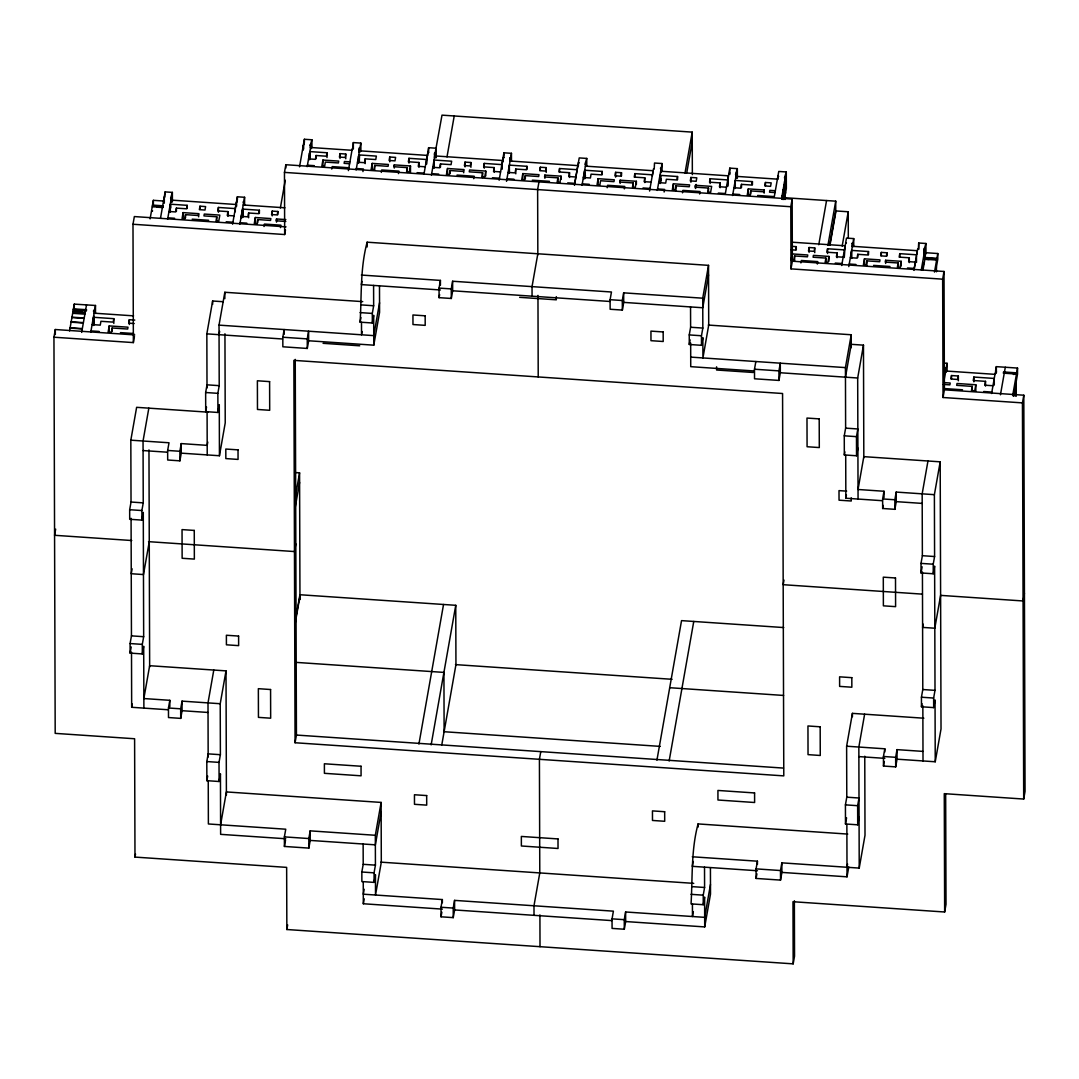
<?xml version="1.0" encoding="UTF-8"?>
<svg xmlns="http://www.w3.org/2000/svg" width="1079" height="1079" viewBox="0 0 1079 1079"><rect width="100%" height="100%" fill="white"/><g stroke="black" fill="none" stroke-linecap="round" stroke-linejoin="round"><path stroke-width="1.5" d="M652.269 176.093L653.159 170.725L585.384 166.126M235.114 209.865L236.004 204.497L171.008 200.087M913.94 270.411L917.366 250.706L852.356 246.295M794.36 900.749L794.535 956.169L793.173 963.857L286.852 929.518L286.65 867.381L134.983 857.09L134.605 738.751L55.191 733.369L53.95 337.214L55.299 329.527L134.727 334.908M69.555 330.983L73.237 310.064L86.36 310.9L86.576 309.7L73.439 308.877L73.237 310.064M73.439 308.877L74.289 304.116L95.478 305.478L95.505 313.45M81.667 332.413L86.522 304.871M55.663 529.142L54.57 535.292L131.746 540.525M90.744 332.345L94.426 311.44L93.522 311.386L93.738 310.186L94.628 310.253L95.478 305.478M93.671 325.48L94.129 316.363M109.208 325.912L108.143 331.927L111.434 332.143L112.162 327.989L127.673 329.041L127.996 327.193L109.208 325.912L109.222 332.292M93.414 325.251L93.387 317.28L113.808 318.669L113.201 322.122L100.927 321.286L100.253 325.13L92.106 324.577M53.95 337.214L133.364 342.596L132.987 224.257L134.349 216.569L286.016 226.86M134.781 320.085L129.318 319.721L128.711 323.174L134.174 323.538M150.102 218.889L153.366 200.33L164.062 201.058M152.328 211.376L152.544 210.742M133.364 342.596L134.443 336.446M160.474 218.336L164.089 197.862L165.02 196.715L164.305 196.661L164.318 203.041M164.305 196.661L165.141 191.9L172.37 192.386L172.397 201.948M167.623 219.253L171.318 198.347L170.59 198.293L172.37 192.386M131.072 518.311L131.449 635.868L130.087 643.543L130.127 653.105L142.334 653.941L142.307 644.379L143.669 636.691L143.278 512.417L141.915 520.105L129.696 519.282L129.669 509.72L131.031 502.032L130.829 440.178L136.628 407.322L208.045 412.165M170.307 212.158L170.28 204.187L187.153 205.334L186.546 208.786L176.403 208.099L175.729 211.943L168.998 211.484M183.12 212.617L182.054 218.619L184.765 218.808L185.507 214.654L198.32 215.517L198.644 213.669L183.12 212.617L183.133 218.997M148.835 408.159L143.048 441.001L143.237 502.868L141.888 510.542L141.915 520.105M132.124 568.808L131.247 573.731L143.467 574.554L149.266 541.712M199.966 206.197L199.359 209.65L204.997 210.041L205.603 206.588L199.966 206.197L199.966 209.393M130.127 653.105L131.206 646.955M207.775 442.066L207.195 445.357L181.232 443.59L181.259 453.153L179.91 460.841L167.69 460.005L167.65 450.456L169.012 442.768L130.829 440.178M216.771 216.771L216.043 220.925L218.754 221.114L219.819 215.112L204.295 214.06L203.958 215.908L216.771 216.771L216.785 221.559M235.289 211.781L235.289 208.598L218.417 207.451L217.81 210.904L227.952 211.592L227.966 216.366M168.23 709.766L131.665 707.284L132.245 703.994M142.334 653.941L143.696 646.254L143.885 708.107M179.91 460.841L179.869 451.278L181.232 443.59M227.952 211.592L227.264 215.436L233.995 215.894M207.006 388.008L206.844 333.856L212.63 301.001L223.326 301.729M232.592 224.203L236.314 202.758L237.245 201.611L236.53 201.557L236.544 206.345M236.53 201.557L237.367 196.796L244.582 197.282L244.609 205.253M181.259 453.153L219.442 455.743L219.28 404.773L217.918 412.461L205.711 411.625L205.644 392.513L207.006 384.825L219.212 385.662L219.024 325.13L224.823 292.274L362.733 301.634M219.064 334.679L219.644 331.401M205.711 411.625L206.521 407.012M239.848 224.149L243.53 203.243L243.031 202.002L243.746 202.056L244.582 197.282M242.735 217.526L243.288 214.384M134.983 857.09L135.522 854.015M242.532 217.054L242.505 209.083L259.378 210.23L258.758 213.682L248.629 212.995L247.954 216.839L241.224 216.38M217.918 412.461L217.864 393.336L219.212 385.662M226.01 670.882L220.224 703.724L182.041 701.134L182.068 710.697L180.719 718.385L168.499 717.548L168.472 707.999L169.821 700.311L143.858 698.545L149.644 665.703L226.01 670.882L226.401 795.129M255.345 217.513L254.28 223.528L256.991 223.704L257.733 219.55L270.546 220.426L270.869 218.565L255.345 217.513L255.359 223.892M219.442 455.743L225.228 422.887L224.945 333.775M264.004 226.509L264.436 224.068L280.877 225.187L280.446 227.629M180.719 718.385L180.679 708.822L182.041 701.134M272.191 211.106L271.571 214.546L277.222 214.937L277.829 211.484L272.191 211.106L272.205 215.881M132.987 224.257L284.667 234.534L284.465 172.397L285.827 164.723L792.148 199.062L792.35 261.199L790.988 268.873L942.655 279.164L944.017 271.476L792.35 261.199M285.827 219.59L276.507 218.956L276.184 220.804L285.8 221.451M280.351 208.031L285.261 180.22M284.667 234.534L285.476 229.921M299.53 166.813L303.334 145.233L304.305 144.1L303.55 144.046L303.563 148.821M303.55 144.046L304.386 139.272L311.912 139.784L311.939 147.756M213.79 670.046L208.004 702.901L208.166 757.053M311.912 139.784L310.118 145.692L310.873 145.746L310.873 148.929M307.178 166.652L310.873 145.746M285.773 838.761L220.629 834.35L220.44 773.818L219.091 781.506L206.871 780.67L206.804 761.558L208.166 753.87L220.386 754.693L220.224 703.724M307.286 348.45L307.259 338.887L308.607 331.199L308.634 340.762L307.286 348.45L282.846 346.791L282.819 337.228L284.168 329.54L284.182 334.328M309.862 159.557L309.835 151.586L326.991 152.759L326.384 156.212L316.066 155.511L315.392 159.355L308.554 158.883M206.871 780.67L207.681 776.057M322.918 160.043L321.852 166.045L324.617 166.233L325.345 162.079L338.374 162.956L338.712 161.108L322.918 160.043L322.931 166.409M219.091 781.506L219.024 762.381L220.386 754.693M331.752 169.052L332.184 166.611L348.895 167.744M220.602 824.788L226.388 791.932L381.116 802.425L381.305 862.175L375.519 895.03L375.452 874.718L374.089 882.393L361.87 881.57L361.843 872.007L363.205 864.319L363.137 844.007M340.02 153.636L339.413 157.089L345.159 157.48L345.766 154.027L340.02 153.636L340.033 158.424M348.396 170.603L352.28 148.551L353.035 148.605L353.332 142.59L360.858 143.102L360.885 151.073M295.241 497.392L299.571 472.845L294.621 472.508M294.985 508.587L299.598 482.407M359.064 152.206L360.858 143.102M356.124 169.969L359.806 149.064L359.051 149.01M295.821 543.87L294.473 551.558L148.524 541.658M362.935 171.588L363.394 168.998L356.38 168.526M358.808 162.875L358.781 154.904L376.355 156.104L375.748 159.557L365.188 158.842L364.513 162.686L357.486 162.201M372.215 163.388L371.149 169.39L373.981 169.578L374.723 165.424L388.076 166.328L388.4 164.48L372.215 163.388L372.228 169.754M295.053 622.367L299.949 594.542L299.571 472.845M295.026 624.215L300.218 594.758L455.756 605.306L455.945 664.637L441.783 744.915M308.634 340.762L373.779 345.172L373.685 315.311L372.336 322.985L360.116 322.162C361.735 295.444 360.062 268.442 367.143 242.195L708.525 265.353L708.714 325.089L702.928 357.945L702.861 337.633L701.498 345.32L689.292 344.484L689.252 334.922L690.614 327.247L690.547 306.935M361.951 281.322L361.371 284.6L440.434 289.968M381.319 172.411L381.75 169.969L398.879 171.129L398.448 173.571M360.116 322.162L360.925 317.55M389.721 157.008L389.114 160.461L394.995 160.865L395.602 157.413L389.721 157.008L389.735 161.783M362.112 331.509L361.532 334.787L361.492 322.284M410.492 172.343L410.479 165.977L394.294 164.885L393.956 166.732L407.322 167.636L407.336 172.411M295.066 742.743L293.866 360.373L782.572 393.511L783.786 775.882L295.066 742.743L296.428 735.055L295.241 359.388M372.336 322.985L372.309 313.436L373.658 305.748L373.59 285.436M381.116 802.425L375.33 835.281L310.186 830.857L310.212 840.42L308.85 848.107L284.424 846.449L284.384 836.886L285.746 829.211L208.382 823.965L208.247 781.209M379.552 302.767L373.752 335.623L219.024 325.13M284.424 846.449L285.503 840.298M373.779 345.172L379.579 312.33L379.498 286.043M407.322 167.636L406.581 171.79L409.413 171.979L410.479 165.977M426.556 164.291L426.542 159.503L408.968 158.316L408.348 161.769L418.922 162.484L418.935 167.258M418.922 162.484L418.247 166.328L425.261 166.8M286.852 929.518L287.661 924.905M423.966 174.137L427.581 153.663L428.538 152.517L427.783 152.476L427.797 155.659M427.783 152.476L428.633 147.702L436.159 148.214L436.186 157.777M308.85 848.107L308.823 838.545L310.186 830.857M434.365 157.305L441.999 115.143L692.219 132.124L692.354 174.636M431.425 175.081L435.107 154.176L434.351 154.122M434.095 167.987L434.068 160.016L451.656 161.216L451.049 164.655L440.488 163.941L439.8 167.785L432.787 167.312M447.003 156.887L454.219 115.979M447.515 168.486L446.45 174.488L449.282 174.69L450.01 170.536L463.377 171.44L463.7 169.592L447.515 168.486L447.529 174.865M708.525 265.353L702.739 298.195L623.675 292.841L623.702 302.39L622.354 310.078L610.134 309.255L610.107 299.692L611.456 292.004L452.627 281.241L452.654 290.79L451.305 298.478L439.086 297.656L439.059 288.093L440.407 280.405L361.344 275.051M439.086 297.656L439.625 294.58M465.009 162.12L464.402 165.573L470.296 165.964L470.903 162.511L465.009 162.12L465.036 166.894M451.305 298.478L451.265 288.916L452.627 281.241M473.735 178.682L474.167 176.241L457.037 175.068M482.61 172.748L481.881 176.902L484.714 177.091L485.766 171.089L469.581 169.983L469.257 171.831L482.61 172.748L482.623 177.522M501.856 169.39L501.843 164.615L484.255 163.415L483.648 166.867L494.222 167.582L494.236 172.37M364.162 889.271L363.299 894.194L442.35 899.562L442.363 902.745M442.39 909.125L363.326 903.757L364.189 898.834M494.222 167.582L493.535 171.426L500.548 171.912M381.143 811.988L375.357 844.844L310.212 840.42M374.089 882.393L374.062 872.844L375.425 865.156L375.33 835.281M499.145 180.22L502.868 158.775L503.839 157.628L503.084 157.574L503.097 160.758M503.084 157.574L503.92 152.813L511.446 153.312L511.473 161.284M511.446 153.312L510.61 158.087L509.854 158.033L510.394 159.274L506.51 181.326M509.396 173.085L509.369 165.127L526.957 166.314L526.35 169.767L515.775 169.052L515.101 172.896L508.088 172.424M418.922 744.065L443.536 604.483M522.802 173.598L521.75 179.6L524.569 179.788L525.311 175.634L538.664 176.538L538.987 174.69L522.802 173.598L522.829 179.964M431.141 744.888L455.756 605.306M540.309 167.218L539.702 170.671L545.583 171.075L546.19 167.623L540.309 167.218L540.323 170.415M538.987 181.892L537.625 189.567L537.841 254.819M561.08 179.37L561.067 176.187L544.882 175.095L544.558 176.943L557.91 177.846L557.924 182.621M537.828 253.767L532.041 286.623L532.068 296.185M557.91 177.846L557.182 182L560.014 182.189L561.067 176.187M577.13 169.713L559.556 168.526L558.949 171.979L569.51 172.694L569.523 177.469M569.51 172.694L568.835 176.538L575.849 177.01M710.481 884.497L704.681 917.352L625.618 911.984L625.658 921.547L624.296 929.235L612.076 928.399L612.049 918.849L613.398 911.162L454.569 900.385L454.61 909.948L453.247 917.636L441.028 916.799L441.001 907.25L442.35 899.562M441.028 916.799L441.851 912.187M574.554 184.347L578.169 163.873L579.126 162.74L578.371 162.686L578.384 165.869M578.371 162.686L579.221 157.912L586.747 158.424L586.774 166.395M574.446 185.332L577.858 165.613L510.097 161.014M453.247 917.636L453.22 908.073L454.569 900.385M582.013 185.291L585.695 164.386L584.939 164.332L586.747 158.424M584.899 178.669L585.452 175.526M598.103 178.696L597.038 184.711L599.87 184.9L600.598 180.746L613.964 181.65L614.288 179.802L598.103 178.696L598.117 185.075M584.697 178.197L584.67 170.226L602.244 171.426L601.637 174.879L591.076 174.164L590.402 177.995L583.375 177.522M607.207 187.733L607.639 185.291L624.768 186.451L624.336 188.892M615.61 172.33L615.003 175.783L620.884 176.174L621.491 172.721L615.61 172.33L615.623 177.104M636.367 184.482L636.367 181.299L620.169 180.193L619.845 182.054L633.211 182.958L633.225 187.733M633.211 182.958L632.469 187.112L635.302 187.301L636.367 181.299M652.431 174.825L634.843 173.638L634.236 177.091L644.81 177.806L644.824 182.58M540.781 751.631L539.419 759.319L539.783 873.073M622.354 310.078L622.313 300.515L623.675 292.841M644.81 177.806L644.136 181.65L651.15 182.122M649.571 191.037L653.456 168.985L654.211 169.039L654.508 163.023L662.047 163.536L662.074 171.494M657.3 190.403L660.995 169.497L660.456 168.243L661.198 168.297L662.047 163.536M660.227 183.524L661.022 179.047M539.783 872.924L533.984 905.78L534.024 915.329M664.124 192.008L664.57 189.432L657.556 188.96M673.39 183.808L672.338 189.81L675.171 189.998L675.899 185.844L689.265 186.761L689.589 184.9L673.39 183.808L673.417 190.174M659.984 183.309L659.957 175.337L677.545 176.524L676.938 179.977L666.363 179.262L665.689 183.106L658.676 182.634M685.003 173.031L692.219 132.124M682.494 192.831L682.926 190.39L700.055 191.549L699.624 193.991M686.757 172.775L692.246 141.673M690.897 177.442L690.29 180.881L696.184 181.285L696.791 177.833L690.897 177.442L690.911 182.216M708.498 188.056L707.77 192.21L710.602 192.413L711.654 186.397L695.469 185.305L695.146 187.153L708.498 188.056L708.512 192.844M727.745 186.303L727.732 179.937L710.144 178.736L709.537 182.189L720.098 182.904L720.125 187.692M689.292 344.484L690.101 339.872M720.098 182.904L719.423 186.748L726.437 187.22M708.552 274.902L702.766 307.758L623.702 302.39M725.25 194.287L728.757 174.083L729.728 172.95L728.972 172.896L729.809 168.122L737.335 168.634L737.375 178.197M701.498 345.32L701.471 335.758L702.834 328.07L702.739 298.195M737.335 168.634L735.541 174.542L736.283 174.596L732.601 195.501M735.285 188.407L735.258 180.449L752.414 181.609L751.807 185.062L741.489 184.361L740.814 188.205L733.976 187.733M748.327 188.892L747.275 194.894L750.04 195.083L750.768 190.929L763.797 191.806L764.121 189.958L748.327 188.892L748.354 195.259M624.296 929.235L624.269 919.672L625.618 911.984M656.922 760.209L681.537 620.627L783.745 627.56M765.443 182.486L764.836 185.939L770.581 186.33L771.188 182.877L765.443 182.486L765.456 185.682M669.142 761.032L693.757 621.45M774.196 197.282L777.703 177.401L778.66 176.268L777.905 176.214L777.919 179.397M777.905 176.214L778.755 171.453L786.281 171.952L786.348 188.461L784.5 198.9M781.547 198.833L785.229 177.914L784.473 177.873L786.281 171.952M785.472 186.289L786.321 181.447M778.957 380.428L778.93 370.879L780.292 363.191L780.319 372.754L778.957 380.428L754.531 378.783L754.491 369.22L755.853 361.532M790.988 268.873L790.799 206.736L792.148 199.062M791.446 258.434L792.242 253.929L807.766 254.981L807.443 256.829L794.63 255.966L793.901 260.12L791.19 259.931M791.676 246.336L796.275 246.646L795.668 250.099L791.325 249.802M625.658 921.547L704.708 926.915L704.614 897.04L703.265 904.715L691.046 903.892C692.664 877.173 691.005 850.171 698.073 823.924L847.743 834.08M693.177 861.406L692.313 866.329L757.458 870.753M800.915 262.925L801.346 260.484L817.774 261.604L817.342 264.045M809.088 247.509L808.481 250.962L814.119 251.353L814.739 247.9L809.088 247.509L809.102 252.297M693.338 911.593L692.462 916.516L692.421 904.027M703.265 904.715L703.238 895.165L704.587 887.477L704.52 867.165M818.772 244.731L826.554 200.546M704.708 926.915L710.508 894.059L710.427 867.772M825.907 258.083L825.165 262.237L827.89 262.426L828.942 256.424L813.418 255.359L813.094 257.22L825.907 258.083L825.921 262.871M844.412 249.91L827.553 248.763L826.932 252.216L837.075 252.904L837.088 257.679M827.93 245.351L835.726 201.166L784.635 197.7M829.697 245.095L835.753 210.715L835.726 201.166M829.953 245.311L836.009 210.945L848.229 211.767L848.31 238.432M837.075 252.904L836.4 256.748L843.131 257.207M842.173 246.133L848.229 211.767M783.988 580.084L783.179 584.697L922.424 594.138M841.714 265.515L845.437 244.07L846.381 242.923L845.653 242.869L846.489 238.108L853.718 238.594L853.745 246.565M853.718 238.594L852.869 243.368L852.154 243.314L852.666 244.555L848.782 266.607M851.655 258.367L851.628 250.395L868.501 251.542L867.894 254.995L857.751 254.307L857.077 258.151L850.346 257.692M864.765 756.231L865.007 835.254L859.221 868.096L781.857 862.849L781.884 872.412L780.535 880.1L756.096 878.441L756.069 868.878L757.418 861.19L692.273 856.78M864.468 258.825L863.402 264.827L866.127 265.016L866.855 260.862L879.668 261.725L879.992 259.877L864.468 258.825L864.481 265.205M857.899 448.082L856.537 455.77L844.331 454.933L844.264 435.822L845.626 428.134L845.437 367.602L851.223 334.76L708.269 325.062M756.096 878.441L756.905 873.828M845.464 377.164L851.25 344.322L863.47 345.145L863.82 457.793M858.061 499.051L857.684 378.001L863.47 345.145M844.331 454.933L844.87 451.872M881.314 252.405L880.707 255.858L886.345 256.249L886.951 252.796L881.314 252.405L881.327 255.602M901.181 266.095L901.167 261.32L885.643 260.268L885.319 262.116L898.133 262.979L898.146 267.767M856.537 455.77L856.483 436.644L857.832 428.97L845.626 428.134M882.393 500.71L845.842 498.228L846.422 494.937M780.535 880.1L780.508 870.537L781.857 862.849M898.133 262.979L897.391 267.133L900.115 267.322L901.167 261.32M924.19 258.96L924.163 249.397L924.892 249.451L924.919 259.014L924.19 258.96L925.971 253.052L925.944 243.49L918.715 243.004L918.391 249.006L917.663 248.966L916.637 254.806L899.765 253.659L899.158 257.112L909.3 257.8L909.314 262.575M909.3 257.8L908.626 261.644L915.343 262.103L914.237 268.428L907.506 267.97M924.163 249.397L925.944 243.49M921.277 269.925L924.892 249.451M922.558 269.683L923.664 263.384M929.086 259.54L924.501 259.216L925.553 252.702L937.772 253.525L937.786 259.176L935.709 270.977M940.187 461.825L934.387 494.668L896.204 492.078L896.244 501.641L894.882 509.328L882.662 508.492L882.635 498.943L883.998 491.255L858.034 489.488L863.82 456.646L940.187 461.825L941.023 728.932L935.237 761.774L897.054 759.184L895.691 766.872L883.472 766.05L883.445 756.487L884.807 748.799L846.624 746.209L846.786 797.179L845.423 804.867L845.491 823.978L857.711 824.815L859.059 817.127M922.977 270.033L924.919 259.014M882.662 508.492L883.215 505.431M846.624 746.209L852.41 713.367L923.84 718.209M934.495 272.083L937.772 253.525M894.882 509.328L894.855 499.766L896.204 492.078M864.63 714.19L858.844 747.046L859.221 868.096M845.491 823.978L846.57 817.842M847.002 867.273L847.581 863.982M857.711 824.815L857.643 805.689L859.005 798.015L846.786 797.179M781.884 872.412L847.028 876.822L848.768 866.976M927.967 460.989L922.167 493.845L922.37 555.698L921.007 563.386L921.048 572.949L933.254 573.772L934.616 566.097L935.007 690.358L933.645 698.046L933.686 707.608L921.466 706.772L921.439 697.223L922.788 689.535L922.424 571.978M944.071 363.097L947.065 363.299L946.216 368.074L945.325 368.006L945.11 369.207L946.013 369.261L943.666 382.573L950.194 383.018L949.871 384.866L943.343 384.421M944.395 389.816L1023.809 395.211L1022.447 402.885L943.033 397.504L944.395 389.816L944.017 271.476M951.503 375.546L950.896 378.999L957.734 379.457L958.341 376.018L951.503 375.546L951.516 378.729M883.472 766.05L884.294 761.437M921.048 572.949L922.127 566.799M895.691 766.872L895.664 757.31L897.013 749.635L922.977 751.389M933.254 573.772L933.227 564.209L934.589 556.535L934.387 494.668M923.165 624.107L922.599 627.398L934.805 628.221L940.605 595.379M972.206 386.39L971.478 390.544L974.755 390.76L975.821 384.758L957.019 383.477L956.695 385.338L972.206 386.39L972.219 391.164M994.285 384.825L994.258 378.446L973.851 377.057L973.245 380.509L985.505 381.346L985.518 386.12M921.466 706.772L922.005 703.697M985.505 381.346L984.83 385.19L992.977 385.742M933.686 707.608L935.034 699.92L935.237 761.774M991.601 393.511L995.283 372.606L996.187 372.66L996.403 371.473L995.499 371.405L996.335 366.644L1017.524 368.074L1017.537 373.968L1013.613 396.236M1000.449 394.779L1005.304 367.251M1012.668 395.615L1017.524 368.074M793.173 963.857L792.984 901.72L944.651 911.998L946.013 904.323L945.663 794.306M1024.43 593.288L1023.067 600.963L940.875 595.392M944.651 911.998L944.273 793.658L1023.701 799.053L1025.05 791.366L1023.809 395.211M310.563 147.486L351.97 150.291M359.509 150.804L427.271 155.403L426.38 163.968M434.797 155.915L502.571 160.501L501.681 169.066M660.685 171.224L728.446 175.823L727.57 185.979M735.986 176.336L777.393 179.141M349.933 161.863L344.444 161.499L344.12 163.347L349.609 163.725M775.356 190.727L769.866 190.349L769.543 192.197L775.032 192.575M532.338 180.18L549.467 181.339M757.606 195.461L774.317 196.594M307.434 165.208L314.286 165.667M417.128 172.653L424.141 173.126M431.667 173.638L438.694 174.11M492.429 177.752L499.442 178.237M506.968 178.736L513.982 179.222M567.716 182.864L574.729 183.336M582.269 183.848L589.282 184.32M643.017 187.962L650.03 188.447M718.317 193.074L725.331 193.546M732.857 194.058L739.695 194.53M284.465 172.397L790.799 206.736M243.234 204.983L284.896 207.802M791.797 242.182L845.14 245.796L844.264 257.544M152.53 205.091L163.212 205.819M924.716 257.463L936.923 258.299M152.53 205.657L163.226 206.386M924.716 258.029L936.936 258.866M163.01 207.02L152.314 206.858M156.9 207.168L163.01 207.573M192.21 219.172L208.652 220.291M873.572 265.38L890 266.5M167.879 217.81L174.609 218.268M226.158 221.761L232.889 222.22M240.104 222.706L246.835 223.164M835.281 263.074L842.011 263.532M849.227 264.018L855.957 264.476M439.059 288.093L451.265 288.916M610.107 299.692L622.313 300.515M452.654 290.79L609.837 301.459M519.646 297.332L556.305 299.814L556.292 296.631M361.438 304.912L373.658 305.748M690.614 327.247L702.834 328.07M360.089 312.6L372.309 313.436M689.252 334.922L701.471 335.758M1016.674 372.848L1003.564 371.958L1003.349 373.145L1016.472 374.035L1013.41 374.426M73.453 309.471L85.659 310.293M1004.468 372.606L1016.674 373.442M74.761 310.765L82.395 311.278M72.927 311.804L85.147 312.64M94.116 313.18L133.54 315.85M945.703 371.001L994.986 374.346M72.657 313.315L84.877 314.137M690.708 357.109L845.437 367.602M71.983 317.186L84.202 318.008M71.915 317.55L84.135 318.372M71.174 321.798L83.38 322.634M71.106 322.176L83.326 322.999M282.819 337.228L307.259 338.887M754.491 369.22L778.93 370.879M206.844 333.856L282.536 338.995M754.208 370.974L690.735 366.671L690.668 343.055M780.319 372.754L857.684 378.001M323.066 343.311L359.725 345.806M753.25 372.484L716.604 370.003L716.591 366.82M70.122 327.76L82.328 328.596M70.054 328.124L82.274 328.96M120.43 332.615L133.688 333.519M944.287 388.561L962.508 389.789M90.987 330.902L99.133 331.455M983.711 391.515L991.857 392.068M205.644 392.513L217.864 393.336M844.264 435.822L856.483 436.644M846.637 491.134L839.003 490.621L839.044 500.184L851.25 501.007L851.25 497.824M167.65 450.456L179.869 451.278M882.635 498.943L894.855 499.766M143.075 450.563L167.42 452.209M896.244 501.641L922.208 503.407M131.031 502.032L143.237 502.868M922.37 555.698L934.589 556.535M129.669 509.72L141.888 510.542M921.007 563.386L933.227 564.209M131.449 635.868L143.669 636.691M922.788 689.535L935.007 690.358M455.473 664.61L672.109 679.298M130.087 643.543L142.307 644.379M921.439 697.223L933.645 698.046M296.712 662.425L443.928 672.406L444.116 731.737M669.708 687.714L783.583 695.442M168.472 707.999L180.679 708.822M883.445 756.487L895.664 757.31M182.068 710.697L208.031 712.464M858.871 756.595L884.834 758.362M443.644 731.697L660.281 746.398M296.428 735.055L783.462 768.086M206.804 761.558L219.024 762.381M845.423 804.867L857.643 805.689M284.384 836.886L308.823 838.545M756.069 868.878L780.508 870.537M380.806 862.148L693.743 883.364M363.205 864.319L375.425 865.156M692.367 886.655L704.587 887.477M361.843 872.007L374.062 872.844M691.019 894.329L703.238 895.165M441.001 907.25L453.22 908.073M612.049 918.849L624.269 919.672M454.61 909.948L611.78 920.603M1022.447 402.885L1023.701 799.053M1016.175 381.669L1016.229 396.249M1015.46 385.769L1015.487 395.845M1014.166 393.066L1014.179 395.75M996.335 366.644L996.362 373.01M994.042 379.714L993.988 384.852M975.821 384.758L975.834 391.124M973.851 377.057L973.865 381.845M958.341 376.018L958.354 380.793M947.065 363.299L947.092 371.27M946.216 368.074L946.229 371.257M946.013 369.261L946.027 372.444M942.655 279.164L943.033 397.504M936.72 260.052L924.501 259.216M936.424 266.877L936.451 271.8M925.094 248.264L925.135 257.814M924.379 248.21L924.393 251.394M922.842 705.774L923.017 760.951M918.715 243.004L918.742 249.37M916.462 256.074L916.489 262.453M899.765 253.659L899.778 256.842M897.013 749.635L897.054 759.184M886.951 252.796L886.965 255.979M885.643 260.268L885.657 263.451M883.998 491.255L884.011 497.635M884.807 748.799L884.807 751.982M868.501 251.542L868.514 254.725M866.855 260.862L866.869 265.636M857.751 254.307L857.765 257.49M852.869 243.368L852.882 246.552M852.154 243.314L852.167 246.498M851.412 251.663L851.371 258.407M851.223 334.76L851.264 347.681M852.41 713.367L852.423 716.726M845.707 455.473L845.842 498.228M846.867 824.518L847.028 876.822M828.942 256.424L828.955 261.199M827.553 248.763L827.566 253.538M814.739 247.9L814.753 252.675M796.275 246.646L796.289 249.829M794.63 255.966L794.643 260.74M792.242 253.929L792.269 260.309M785.445 176.727L785.485 186.923L783.192 199.21L783.165 189.648M785.499 192.534L785.499 193.235M785.229 177.914L785.269 188.11M784.919 179.653L784.959 189.216M784.986 196.162L784.999 199.507M784.662 181.164L784.689 190.727M783.974 185.022L783.947 194.948M783.098 190.012L783.125 199.575M782.113 195.609L782.059 199.156M764.121 189.958L764.134 193.141M757.418 861.19L757.431 864.387M752.414 181.609L752.427 184.792M750.768 190.929L750.782 194.112M741.489 184.361L741.502 187.544M736.498 173.409L736.512 178.183M735.743 173.355L735.757 176.538M735.028 181.704L735.055 188.083M734.974 182.068L734.988 188.447M729.809 168.122L729.836 174.501M710.144 178.736L710.157 183.524M696.184 184.469L696.198 187.665M698.073 823.924L698.086 827.107M695.469 185.305L695.483 188.488M677.545 176.524L677.558 179.721M675.899 185.844L675.913 190.632M661.198 168.297L660.995 172.68M660.699 176.012L660.712 180.786M660.429 175.917L660.456 182.297M659.741 176.605L659.701 183.336M634.843 173.638L634.857 176.821M621.491 172.721L621.504 175.917M620.169 180.193L620.182 183.39M602.244 171.426L602.257 174.609M585.91 163.199L585.91 166.382M585.142 172.411L585.155 177.185M584.44 171.494L584.4 178.237M583.631 176.12L583.631 179.303M559.556 168.526L559.569 171.709M546.19 167.623L546.217 172.397M544.882 175.095L544.895 178.278M537.962 295.39L538.219 376.949M539.918 914.898L540.013 946.688M526.957 166.314L526.957 169.497M525.311 175.634L525.325 178.817M515.775 169.052L515.789 173.827M510.61 158.087L510.623 161.27M509.854 158.033L509.868 161.23M509.153 166.382L509.099 173.126M503.92 152.813L503.933 157.588M502.868 158.775L502.881 161.958M485.766 171.089L485.793 175.864M484.255 163.415L484.269 168.203M470.903 162.511L470.916 167.299M463.7 169.592L463.714 172.775M450.01 170.536L450.024 173.719M440.488 163.941L440.488 167.137M440.407 280.405L440.421 285.193M435.309 152.975L435.336 157.763M435.107 154.176L435.12 157.359M434.567 152.935L434.567 156.118M433.852 161.284L433.812 168.027M428.633 147.702L428.646 152.476M408.968 158.316L408.981 163.091M394.294 164.885L394.294 168.068M374.723 165.424L374.737 170.199M367.143 242.195L367.157 246.97M365.188 158.842L365.201 163.617M363.259 881.691L363.326 903.757M360.022 147.877L360.035 151.06M359.806 149.064L359.82 152.247M359.523 155.578L359.267 161.877L359.253 155.497M359.267 147.823L359.28 151.006M358.552 156.172L358.511 162.916M353.332 142.59L353.346 148.969M345.766 154.027L345.779 158.802M326.991 152.759L327.004 157.534M316.066 155.511L316.08 158.694M311.076 144.559L311.089 147.742M310.32 144.505L310.334 147.688M309.619 152.854L309.633 159.233M309.552 153.218L309.565 159.598M304.386 139.272L304.399 142.468M303.334 145.233L303.347 150.021M300.218 594.758L300.232 599.546M285.827 164.723L285.827 168.081M277.829 211.484L277.842 214.667M276.507 218.956L276.521 222.139M259.378 210.23L259.378 213.413M257.733 219.55L257.733 222.733M248.629 212.995L248.642 217.769M243.746 202.056L243.76 205.239M243.247 209.758L243.261 214.546M242.977 209.677L242.991 216.043M242.289 210.351L242.235 217.095M241.467 214.977L241.48 218.16M237.367 196.796L237.38 199.979M236.314 202.758L236.328 205.941M224.823 292.274L224.837 298.654M218.417 207.451L218.43 212.239M212.63 301.001L212.644 304.372M207.087 412.165L207.222 454.92M198.644 213.669L198.657 216.852M187.153 205.334L187.153 208.517M185.507 214.654L185.521 217.837M176.403 208.099L176.417 211.282M171.521 197.147L171.534 201.935M171.318 198.347L171.318 201.53M170.752 204.781L170.765 207.964M170.064 205.455L170.01 212.199M169.821 700.311L169.835 706.691M165.141 191.9L165.154 195.083M164.089 197.862L164.102 202.636M153.366 200.33L153.38 204.565M148.969 449.889L149.657 666.916M131.503 652.107L131.665 707.284M129.318 319.721L129.332 324.496M113.808 318.669L113.821 323.444M112.162 327.989L112.176 331.172M94.628 310.253L94.642 313.436M93.86 316.282L93.886 324.239M93.172 318.548L93.131 325.292M74.289 304.116L74.289 307.056M55.299 329.527L55.326 334.557M425.166 315.81L412.947 314.974L412.974 324.536L425.193 325.359L425.166 315.81M663.167 331.941L650.947 331.118L650.974 340.681L663.194 341.503L663.167 331.941M269.602 381.615L257.382 380.779L257.476 409.467L269.696 410.29L269.602 381.615M819.204 418.881L806.984 418.059L807.079 446.733L819.298 447.569L819.204 418.881M238.027 449.862L225.808 449.039L225.835 458.588L238.054 459.425L238.027 449.862M194.26 530.423L182.041 529.6L182.135 558.275L194.355 559.097L194.26 530.423M895.503 577.98L883.296 577.157L883.377 605.832L895.597 606.654L895.503 577.98M238.607 636.07L226.388 635.248L226.415 644.81L238.634 645.633L238.607 636.07M851.817 677.666L839.597 676.83L839.624 686.392L851.844 687.215L851.817 677.666M270.573 689.521L258.353 688.685L258.447 717.373L270.667 718.196L270.573 689.521M820.175 726.801L807.955 725.965L808.036 754.639L820.256 755.475L820.175 726.801M361.047 766.252L324.388 763.77L324.415 773.319L361.074 775.814L361.047 766.252M754.585 792.944L717.926 790.448L717.953 800.011L754.612 802.506L754.585 792.944M426.677 795.574L414.457 794.751L414.484 804.314L426.704 805.136L426.677 795.574M664.664 811.718L652.458 810.895L652.485 820.458L664.704 821.281L664.664 811.718M557.991 838.922L521.346 836.441L521.373 845.99L558.032 848.485L557.991 838.922"/></g></svg>
